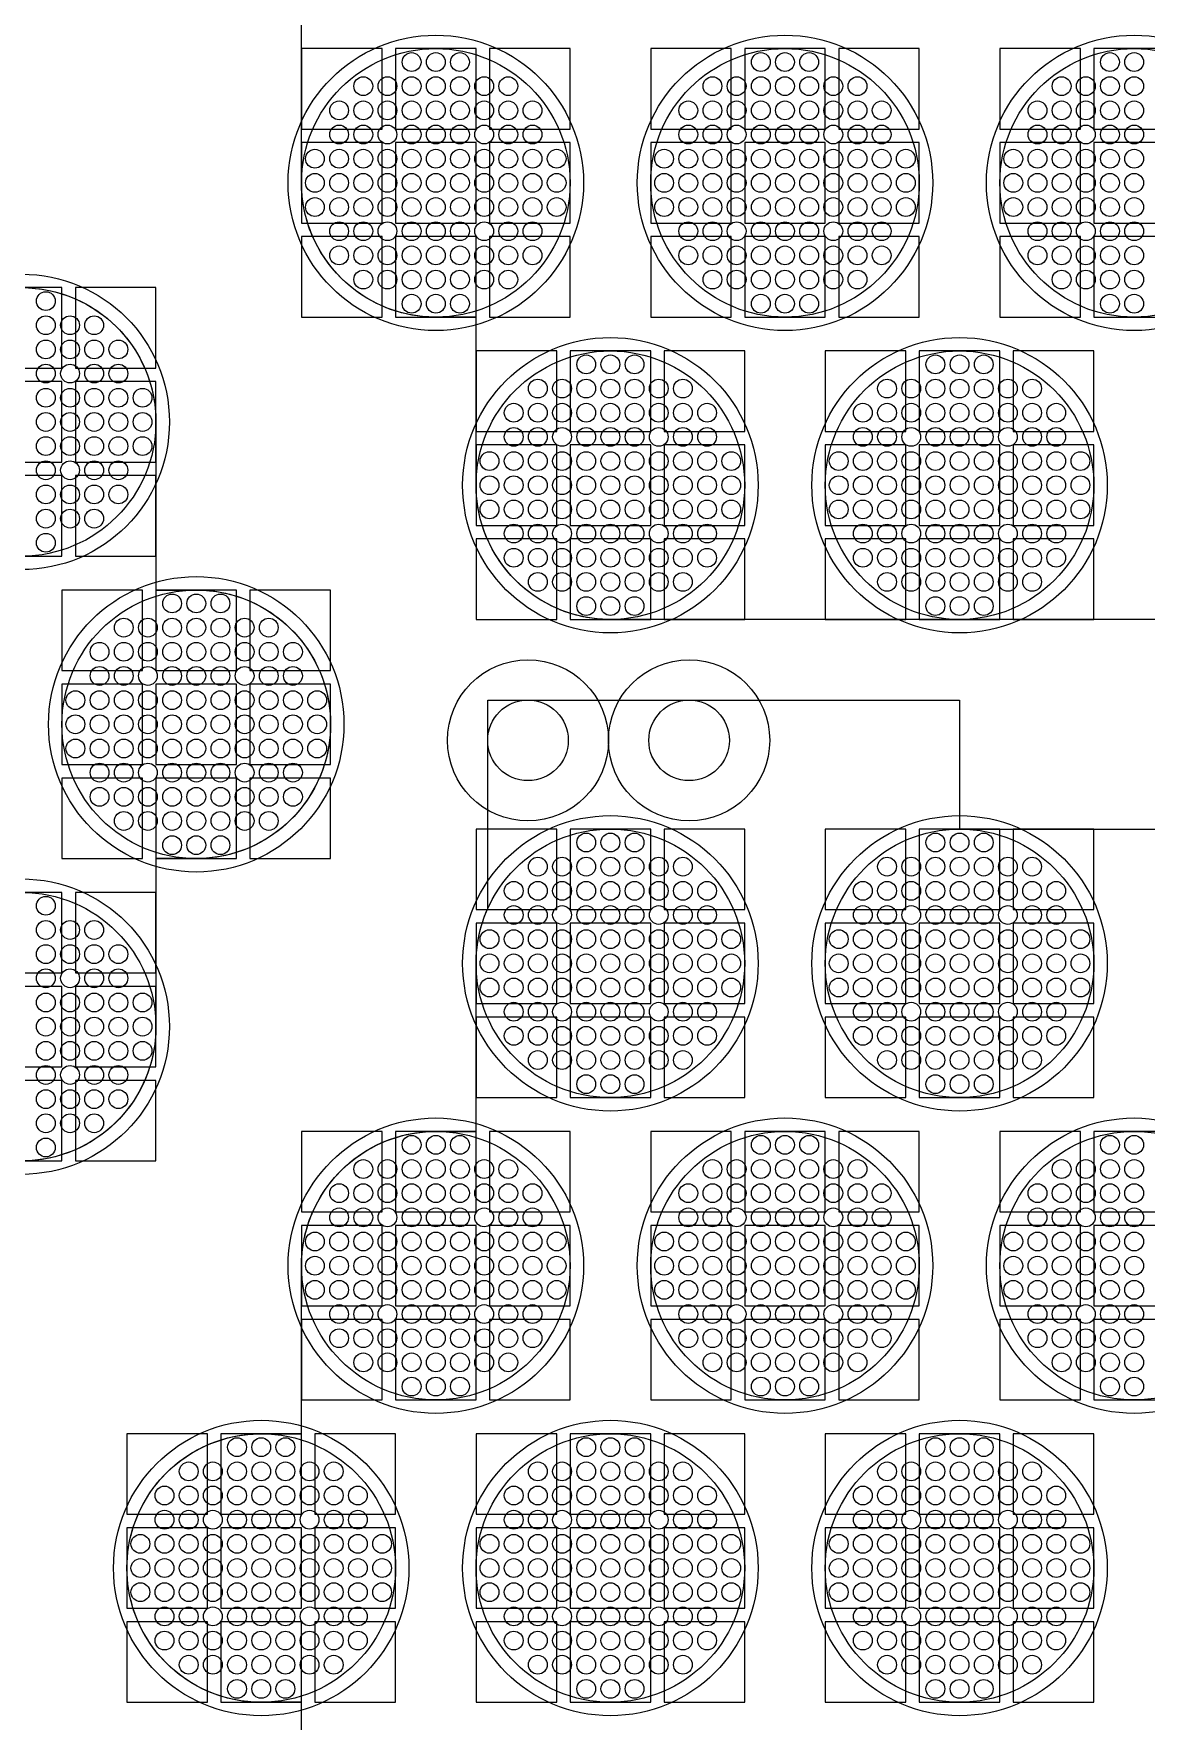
# Model space of a CAD drawing. Extents: x -49 to 54, y -38 to 38.
# Drawn here: x 26.48 to 30.63, y 4.14 to 10.43 of the extents above; entities that cross this region are included whole.
import ezdxf

# ---------------------------------------------------------------- set-up
doc = ezdxf.new("R2010")
doc.units = 0
for name, color, linetype in [('ADHESIVE_VIA_OPENINGS', 30, 'CONTINUOUS'), ('BACK_LAYER', 5, 'CONTINUOUS'), ('COND_LAYER_LOWER_ELECTRODE', 6, 'CONTINUOUS'), ('CONDUCTIVE_LAYER_BACK_LAYER', 2, 'CONTINUOUS'), ('EMITTER', 3, 'CONTINUOUS'), ('LOWER_ELECTRODE', 1, 'CONTINUOUS'), ('SUBSTRATE_VIA', 4, 'CONTINUOUS')]:
    doc.layers.add(name, color=color, linetype=linetype)

msp = doc.modelspace()

# ---------------------------------------------------------------- linework, layer by layer
at = {"layer": 'ADHESIVE_VIA_OPENINGS'}
for centre in [(28.3233, 7.7948), (28.9233, 7.7948)]:
    msp.add_circle(centre, 0.3, dxfattribs=at)
at = {"layer": 'BACK_LAYER'}
for points in [[(27.4802, 10.0707), (27.7802, 10.0707), (27.7802, 10.3707), (27.4802, 10.3707)], [(27.8302, 10.0707), (28.1302, 10.0707), (28.1302, 10.3707), (27.8302, 10.3707)], [(28.1802, 10.0707), (28.4802, 10.0707), (28.4802, 10.3707), (28.1802, 10.3707)], [(28.7802, 10.0707), (29.0802, 10.0707), (29.0802, 10.3707), (28.7802, 10.3707)], [(29.1302, 10.0707), (29.4302, 10.0707), (29.4302, 10.3707), (29.1302, 10.3707)], [(29.4802, 10.0707), (29.7802, 10.0707), (29.7802, 10.3707), (29.4802, 10.3707)], [(30.0802, 10.0707), (30.3802, 10.0707), (30.3802, 10.3707), (30.0802, 10.3707)], [(30.4302, 10.0707), (30.7302, 10.0707), (30.7302, 10.3707), (30.4302, 10.3707)], [(27.4802, 9.7207), (27.7802, 9.7207), (27.7802, 10.0207), (27.4802, 10.0207)], [(27.8302, 9.7207), (28.1302, 9.7207), (28.1302, 10.0207), (27.8302, 10.0207)], [(28.1802, 9.7207), (28.4802, 9.7207), (28.4802, 10.0207), (28.1802, 10.0207)], [(28.7802, 9.7207), (29.0802, 9.7207), (29.0802, 10.0207), (28.7802, 10.0207)], [(29.1302, 9.7207), (29.4302, 9.7207), (29.4302, 10.0207), (29.1302, 10.0207)], [(29.4802, 9.7207), (29.7802, 9.7207), (29.7802, 10.0207), (29.4802, 10.0207)], [(30.0802, 9.7207), (30.3802, 9.7207), (30.3802, 10.0207), (30.0802, 10.0207)], [(30.4302, 9.7207), (30.7302, 9.7207), (30.7302, 10.0207), (30.4302, 10.0207)], [(27.4802, 9.3707), (27.7802, 9.3707), (27.7802, 9.6707), (27.4802, 9.6707)], [(27.8302, 9.3707), (28.1302, 9.3707), (28.1302, 9.6707), (27.8302, 9.6707)], [(28.1802, 9.3707), (28.4802, 9.3707), (28.4802, 9.6707), (28.1802, 9.6707)], [(28.7802, 9.3707), (29.0802, 9.3707), (29.0802, 9.6707), (28.7802, 9.6707)], [(29.1302, 9.3707), (29.4302, 9.3707), (29.4302, 9.6707), (29.1302, 9.6707)], [(29.4802, 9.3707), (29.7802, 9.3707), (29.7802, 9.6707), (29.4802, 9.6707)], [(30.0802, 9.3707), (30.3802, 9.3707), (30.3802, 9.6707), (30.0802, 9.6707)], [(30.4302, 9.3707), (30.7302, 9.3707), (30.7302, 9.6707), (30.4302, 9.6707)], [(26.2884, 9.1805), (26.5884, 9.1805), (26.5884, 9.4805), (26.2884, 9.4805)], [(26.6384, 9.1805), (26.9384, 9.1805), (26.9384, 9.4805), (26.6384, 9.4805)], [(28.1302, 8.9448), (28.4302, 8.9448), (28.4302, 9.2448), (28.1302, 9.2448)], [(28.4802, 8.9448), (28.7802, 8.9448), (28.7802, 9.2448), (28.4802, 9.2448)], [(28.8302, 8.9448), (29.1302, 8.9448), (29.1302, 9.2448), (28.8302, 9.2448)], [(29.4302, 8.9448), (29.7302, 8.9448), (29.7302, 9.2448), (29.4302, 9.2448)], [(29.7802, 8.9448), (30.0802, 8.9448), (30.0802, 9.2448), (29.7802, 9.2448)], [(30.1302, 8.9448), (30.4302, 8.9448), (30.4302, 9.2448), (30.1302, 9.2448)], [(26.2884, 8.8305), (26.5884, 8.8305), (26.5884, 9.1305), (26.2884, 9.1305)], [(26.6384, 8.8305), (26.9384, 8.8305), (26.9384, 9.1305), (26.6384, 9.1305)], [(28.1302, 8.5948), (28.4302, 8.5948), (28.4302, 8.8948), (28.1302, 8.8948)], [(28.4802, 8.5948), (28.7802, 8.5948), (28.7802, 8.8948), (28.4802, 8.8948)], [(28.8302, 8.5948), (29.1302, 8.5948), (29.1302, 8.8948), (28.8302, 8.8948)], [(29.4302, 8.5948), (29.7302, 8.5948), (29.7302, 8.8948), (29.4302, 8.8948)], [(29.7802, 8.5948), (30.0802, 8.5948), (30.0802, 8.8948), (29.7802, 8.8948)], [(30.1302, 8.5948), (30.4302, 8.5948), (30.4302, 8.8948), (30.1302, 8.8948)], [(26.2884, 8.4805), (26.5884, 8.4805), (26.5884, 8.7805), (26.2884, 8.7805)], [(26.6384, 8.4805), (26.9384, 8.4805), (26.9384, 8.7805), (26.6384, 8.7805)], [(28.1302, 8.2448), (28.4302, 8.2448), (28.4302, 8.5448), (28.1302, 8.5448)], [(28.4802, 8.2448), (28.7802, 8.2448), (28.7802, 8.5448), (28.4802, 8.5448)], [(28.8302, 8.2448), (29.1302, 8.2448), (29.1302, 8.5448), (28.8302, 8.5448)], [(29.4302, 8.2448), (29.7302, 8.2448), (29.7302, 8.5448), (29.4302, 8.5448)], [(29.7802, 8.2448), (30.0802, 8.2448), (30.0802, 8.5448), (29.7802, 8.5448)], [(30.1302, 8.2448), (30.4302, 8.2448), (30.4302, 8.5448), (30.1302, 8.5448)], [(26.5884, 8.0546), (26.8884, 8.0546), (26.8884, 8.3546), (26.5884, 8.3546)], [(26.9384, 8.0546), (27.2384, 8.0546), (27.2384, 8.3546), (26.9384, 8.3546)], [(27.2884, 8.0546), (27.5884, 8.0546), (27.5884, 8.3546), (27.2884, 8.3546)], [(26.5884, 7.7046), (26.8884, 7.7046), (26.8884, 8.0046), (26.5884, 8.0046)], [(26.9384, 7.7046), (27.2384, 7.7046), (27.2384, 8.0046), (26.9384, 8.0046)], [(27.2884, 7.7046), (27.5884, 7.7046), (27.5884, 8.0046), (27.2884, 8.0046)], [(26.5884, 7.3546), (26.8884, 7.3546), (26.8884, 7.6546), (26.5884, 7.6546)], [(26.9384, 7.3546), (27.2384, 7.3546), (27.2384, 7.6546), (26.9384, 7.6546)], [(27.2884, 7.3546), (27.5884, 7.3546), (27.5884, 7.6546), (27.2884, 7.6546)], [(28.1302, 7.1645), (28.4302, 7.1645), (28.4302, 7.4645), (28.1302, 7.4645)], [(28.4802, 7.1645), (28.7802, 7.1645), (28.7802, 7.4645), (28.4802, 7.4645)], [(28.8302, 7.1645), (29.1302, 7.1645), (29.1302, 7.4645), (28.8302, 7.4645)], [(29.4302, 7.1645), (29.7302, 7.1645), (29.7302, 7.4645), (29.4302, 7.4645)], [(29.7802, 7.1645), (30.0802, 7.1645), (30.0802, 7.4645), (29.7802, 7.4645)], [(30.1302, 7.1645), (30.4302, 7.1645), (30.4302, 7.4645), (30.1302, 7.4645)], [(26.2884, 6.9288), (26.5884, 6.9288), (26.5884, 7.2288), (26.2884, 7.2288)], [(26.6384, 6.9288), (26.9384, 6.9288), (26.9384, 7.2288), (26.6384, 7.2288)], [(28.1302, 6.8145), (28.4302, 6.8145), (28.4302, 7.1145), (28.1302, 7.1145)], [(28.4802, 6.8145), (28.7802, 6.8145), (28.7802, 7.1145), (28.4802, 7.1145)], [(28.8302, 6.8145), (29.1302, 6.8145), (29.1302, 7.1145), (28.8302, 7.1145)], [(29.4302, 6.8145), (29.7302, 6.8145), (29.7302, 7.1145), (29.4302, 7.1145)], [(29.7802, 6.8145), (30.0802, 6.8145), (30.0802, 7.1145), (29.7802, 7.1145)], [(30.1302, 6.8145), (30.4302, 6.8145), (30.4302, 7.1145), (30.1302, 7.1145)], [(26.2884, 6.5788), (26.5884, 6.5788), (26.5884, 6.8788), (26.2884, 6.8788)], [(26.6384, 6.5788), (26.9384, 6.5788), (26.9384, 6.8788), (26.6384, 6.8788)], [(28.1302, 6.4645), (28.4302, 6.4645), (28.4302, 6.7645), (28.1302, 6.7645)], [(28.4802, 6.4645), (28.7802, 6.4645), (28.7802, 6.7645), (28.4802, 6.7645)], [(28.8302, 6.4645), (29.1302, 6.4645), (29.1302, 6.7645), (28.8302, 6.7645)], [(29.4302, 6.4645), (29.7302, 6.4645), (29.7302, 6.7645), (29.4302, 6.7645)], [(29.7802, 6.4645), (30.0802, 6.4645), (30.0802, 6.7645), (29.7802, 6.7645)], [(30.1302, 6.4645), (30.4302, 6.4645), (30.4302, 6.7645), (30.1302, 6.7645)], [(26.2884, 6.2288), (26.5884, 6.2288), (26.5884, 6.5288), (26.2884, 6.5288)], [(26.6384, 6.2288), (26.9384, 6.2288), (26.9384, 6.5288), (26.6384, 6.5288)], [(27.4802, 6.0386), (27.7802, 6.0386), (27.7802, 6.3386), (27.4802, 6.3386)], [(27.8302, 6.0386), (28.1302, 6.0386), (28.1302, 6.3386), (27.8302, 6.3386)], [(28.1802, 6.0386), (28.4802, 6.0386), (28.4802, 6.3386), (28.1802, 6.3386)], [(28.7802, 6.0386), (29.0802, 6.0386), (29.0802, 6.3386), (28.7802, 6.3386)], [(29.1302, 6.0386), (29.4302, 6.0386), (29.4302, 6.3386), (29.1302, 6.3386)], [(29.4802, 6.0386), (29.7802, 6.0386), (29.7802, 6.3386), (29.4802, 6.3386)], [(30.0802, 6.0386), (30.3802, 6.0386), (30.3802, 6.3386), (30.0802, 6.3386)], [(30.4302, 6.0386), (30.7302, 6.0386), (30.7302, 6.3386), (30.4302, 6.3386)], [(27.4802, 5.6886), (27.7802, 5.6886), (27.7802, 5.9886), (27.4802, 5.9886)], [(27.8302, 5.6886), (28.1302, 5.6886), (28.1302, 5.9886), (27.8302, 5.9886)], [(28.1802, 5.6886), (28.4802, 5.6886), (28.4802, 5.9886), (28.1802, 5.9886)], [(28.7802, 5.6886), (29.0802, 5.6886), (29.0802, 5.9886), (28.7802, 5.9886)], [(29.1302, 5.6886), (29.4302, 5.6886), (29.4302, 5.9886), (29.1302, 5.9886)], [(29.4802, 5.6886), (29.7802, 5.6886), (29.7802, 5.9886), (29.4802, 5.9886)], [(30.0802, 5.6886), (30.3802, 5.6886), (30.3802, 5.9886), (30.0802, 5.9886)], [(30.4302, 5.6886), (30.7302, 5.6886), (30.7302, 5.9886), (30.4302, 5.9886)], [(27.4802, 5.3386), (27.7802, 5.3386), (27.7802, 5.6386), (27.4802, 5.6386)], [(27.8302, 5.3386), (28.1302, 5.3386), (28.1302, 5.6386), (27.8302, 5.6386)], [(28.1802, 5.3386), (28.4802, 5.3386), (28.4802, 5.6386), (28.1802, 5.6386)], [(28.7802, 5.3386), (29.0802, 5.3386), (29.0802, 5.6386), (28.7802, 5.6386)], [(29.1302, 5.3386), (29.4302, 5.3386), (29.4302, 5.6386), (29.1302, 5.6386)], [(29.4802, 5.3386), (29.7802, 5.3386), (29.7802, 5.6386), (29.4802, 5.6386)], [(30.0802, 5.3386), (30.3802, 5.3386), (30.3802, 5.6386), (30.0802, 5.6386)], [(30.4302, 5.3386), (30.7302, 5.3386), (30.7302, 5.6386), (30.4302, 5.6386)], [(26.8302, 4.9128), (27.1302, 4.9128), (27.1302, 5.2128), (26.8302, 5.2128)], [(27.1802, 4.9128), (27.4802, 4.9128), (27.4802, 5.2128), (27.1802, 5.2128)], [(27.5302, 4.9128), (27.8302, 4.9128), (27.8302, 5.2128), (27.5302, 5.2128)], [(28.1302, 4.9128), (28.4302, 4.9128), (28.4302, 5.2128), (28.1302, 5.2128)], [(28.4802, 4.9128), (28.7802, 4.9128), (28.7802, 5.2128), (28.4802, 5.2128)], [(28.8302, 4.9128), (29.1302, 4.9128), (29.1302, 5.2128), (28.8302, 5.2128)], [(29.4302, 4.9128), (29.7302, 4.9128), (29.7302, 5.2128), (29.4302, 5.2128)], [(29.7802, 4.9128), (30.0802, 4.9128), (30.0802, 5.2128), (29.7802, 5.2128)], [(30.1302, 4.9128), (30.4302, 4.9128), (30.4302, 5.2128), (30.1302, 5.2128)], [(26.8302, 4.5628), (27.1302, 4.5628), (27.1302, 4.8628), (26.8302, 4.8628)], [(27.1802, 4.5628), (27.4802, 4.5628), (27.4802, 4.8628), (27.1802, 4.8628)], [(27.5302, 4.5628), (27.8302, 4.5628), (27.8302, 4.8628), (27.5302, 4.8628)], [(28.1302, 4.5628), (28.4302, 4.5628), (28.4302, 4.8628), (28.1302, 4.8628)], [(28.4802, 4.5628), (28.7802, 4.5628), (28.7802, 4.8628), (28.4802, 4.8628)], [(28.8302, 4.5628), (29.1302, 4.5628), (29.1302, 4.8628), (28.8302, 4.8628)], [(29.4302, 4.5628), (29.7302, 4.5628), (29.7302, 4.8628), (29.4302, 4.8628)], [(29.7802, 4.5628), (30.0802, 4.5628), (30.0802, 4.8628), (29.7802, 4.8628)], [(30.1302, 4.5628), (30.4302, 4.5628), (30.4302, 4.8628), (30.1302, 4.8628)], [(26.8302, 4.2128), (27.1302, 4.2128), (27.1302, 4.5128), (26.8302, 4.5128)], [(27.1802, 4.2128), (27.4802, 4.2128), (27.4802, 4.5128), (27.1802, 4.5128)], [(27.5302, 4.2128), (27.8302, 4.2128), (27.8302, 4.5128), (27.5302, 4.5128)], [(28.1302, 4.2128), (28.4302, 4.2128), (28.4302, 4.5128), (28.1302, 4.5128)], [(28.4802, 4.2128), (28.7802, 4.2128), (28.7802, 4.5128), (28.4802, 4.5128)], [(28.8302, 4.2128), (29.1302, 4.2128), (29.1302, 4.5128), (28.8302, 4.5128)], [(29.4302, 4.2128), (29.7302, 4.2128), (29.7302, 4.5128), (29.4302, 4.5128)], [(29.7802, 4.2128), (30.0802, 4.2128), (30.0802, 4.5128), (29.7802, 4.5128)], [(30.1302, 4.2128), (30.4302, 4.2128), (30.4302, 4.5128), (30.1302, 4.5128)]]:
    msp.add_lwpolyline(points, close=True, dxfattribs=at)
at = {"layer": 'COND_LAYER_LOWER_ELECTRODE'}
for centre in [(27.9802, 9.8707), (29.2802, 9.8707), (30.5802, 9.8707), (26.4384, 8.9805), (28.6302, 8.7448), (29.9302, 8.7448), (27.0884, 7.8546), (28.6302, 6.9645), (29.9302, 6.9645), (26.4384, 6.7288), (27.9802, 5.8386), (29.2802, 5.8386), (30.5802, 5.8386), (27.3302, 4.7128), (28.6302, 4.7128), (29.9302, 4.7128)]:
    msp.add_circle(centre, 0.55, dxfattribs=at)
at = {"layer": 'CONDUCTIVE_LAYER_BACK_LAYER'}
for points in [[(31.2402, 8.2449), (28.6203, 8.2449), (28.6004, 8.2457), (28.5806, 8.2473), (28.5609, 8.2497), (28.5412, 8.2528), (28.5217, 8.2568), (28.5024, 8.2614), (28.4833, 8.2669), (28.4644, 8.2731), (28.4458, 8.2801), (28.4275, 8.2878), (28.4094, 8.2962), (28.3918, 8.3054), (28.3745, 8.3152), (28.3576, 8.3257), (28.3412, 8.3369), (28.3252, 8.3487), (28.3097, 8.3611), (28.2947, 8.3742), (28.2802, 8.3878), (28.2663, 8.402), (28.2529, 8.4167), (28.2402, 8.432), (28.2281, 8.4477), (28.2166, 8.464), (28.2057, 8.4806), (28.1956, 8.4977), (28.1861, 8.5152), (28.1773, 8.533), (28.1692, 8.5512), (28.1619, 8.5697), (28.1553, 8.5884), (28.1495, 8.6074), (28.1444, 8.6267), (28.1401, 8.6461), (28.1365, 8.6656), (28.1338, 8.6853), (28.1318, 8.7051), (28.1306, 8.725), (28.1302, 8.7448), (28.1302, 9.3708), (27.9703, 9.3708), (27.9504, 9.3716), (27.9306, 9.3731), (27.9109, 9.3755), (27.8912, 9.3787), (27.8717, 9.3826), (27.8524, 9.3873), (27.8333, 9.3927), (27.8144, 9.399), (27.7958, 9.4059), (27.7775, 9.4136), (27.7594, 9.4221), (27.7418, 9.4312), (27.7245, 9.441), (27.7076, 9.4515), (27.6912, 9.4627), (27.6752, 9.4745), (27.6597, 9.4869), (27.6447, 9.5), (27.6302, 9.5136), (27.6163, 9.5278), (27.6029, 9.5426), (27.5902, 9.5578), (27.5781, 9.5736), (27.5666, 9.5898), (27.5557, 9.6065), (27.5456, 9.6235), (27.5361, 9.641), (27.5273, 9.6589), (27.5192, 9.677), (27.5119, 9.6955), (27.5053, 9.7143), (27.4995, 9.7333), (27.4944, 9.7525), (27.4901, 9.7719), (27.4865, 9.7915), (27.4838, 9.8112), (27.4818, 9.8309), (27.4806, 9.8508), (27.4802, 9.8707), (27.4802, 10.4966)], [(26.4682, 9.4796), (26.488, 9.478), (26.5077, 9.4756), (26.5274, 9.4725), (26.5469, 9.4686), (26.5662, 9.4639), (26.5853, 9.4584), (26.6042, 9.4522), (26.6228, 9.4452), (26.6411, 9.4375), (26.6591, 9.4291), (26.6768, 9.42), (26.6941, 9.4101), (26.711, 9.3996), (26.7274, 9.3885), (26.7434, 9.3767), (26.7589, 9.3642), (26.7739, 9.3512), (26.7884, 9.3375), (26.8023, 9.3233), (26.8156, 9.3086), (26.8284, 9.2933), (26.8405, 9.2776), (26.852, 9.2614), (26.8629, 9.2447), (26.873, 9.2276), (26.8825, 9.2101), (26.8913, 9.1923), (26.8993, 9.1741), (26.9067, 9.1556), (26.9133, 9.1369), (26.9191, 9.1179), (26.9242, 9.0987), (26.9285, 9.0792), (26.9321, 9.0597), (26.9348, 9.04), (26.9368, 9.0202), (26.938, 9.0004), (26.9384, 8.9805), (26.9384, 8.3545), (27.0983, 8.3545), (27.1182, 8.3538), (27.138, 8.3522), (27.1577, 8.3498), (27.1774, 8.3467), (27.1969, 8.3427), (27.2162, 8.338), (27.2353, 8.3326), (27.2542, 8.3264), (27.2728, 8.3194), (27.2911, 8.3117), (27.3091, 8.3033), (27.3268, 8.2941), (27.3441, 8.2843), (27.361, 8.2738), (27.3774, 8.2626), (27.3934, 8.2508), (27.4089, 8.2384), (27.4239, 8.2253), (27.4384, 8.2117), (27.4523, 8.1975), (27.4656, 8.1828), (27.4784, 8.1675), (27.4905, 8.1517), (27.502, 8.1355), (27.5129, 8.1189), (27.523, 8.1018), (27.5325, 8.0843), (27.5413, 8.0665), (27.5493, 8.0483), (27.5567, 8.0298), (27.5633, 8.011), (27.5691, 7.992), (27.5742, 7.9728), (27.5785, 7.9534), (27.5821, 7.9338), (27.5848, 7.9142), (27.5868, 7.8944), (27.588, 7.8745), (27.5884, 7.8546), (27.588, 7.8348), (27.5868, 7.8149), (27.5848, 7.7951), (27.5821, 7.7754), (27.5785, 7.7559), (27.5742, 7.7365), (27.5691, 7.7173), (27.5633, 7.6982), (27.5567, 7.6795), (27.5493, 7.661), (27.5413, 7.6428), (27.5325, 7.625), (27.523, 7.6075), (27.5129, 7.5904), (27.502, 7.5738), (27.4905, 7.5575), (27.4784, 7.5418), (27.4656, 7.5265), (27.4523, 7.5118), (27.4384, 7.4976), (27.4239, 7.484), (27.4089, 7.4709), (27.3934, 7.4585), (27.3774, 7.4467), (27.361, 7.4355), (27.3441, 7.425), (27.3268, 7.4152), (27.3091, 7.406), (27.2911, 7.3976), (27.2728, 7.3899), (27.2542, 7.3829), (27.2353, 7.3767), (27.2162, 7.3713), (27.1969, 7.3666), (27.1774, 7.3626), (27.1577, 7.3595), (27.138, 7.3571), (27.1182, 7.3555), (27.0983, 7.3547), (26.9384, 7.3547), (26.9384, 6.7288), (26.938, 6.7089), (26.9368, 6.6891), (26.9348, 6.6693), (26.9321, 6.6496), (26.9285, 6.63), (26.9242, 6.6106), (26.9191, 6.5914), (26.9133, 6.5724), (26.9067, 6.5537), (26.8993, 6.5352), (26.8913, 6.517), (26.8825, 6.4992), (26.873, 6.4817), (26.8629, 6.4646), (26.852, 6.4479), (26.8405, 6.4317), (26.8284, 6.416), (26.8156, 6.4007), (26.8023, 6.386), (26.7884, 6.3718), (26.7739, 6.3581), (26.7589, 6.3451), (26.7434, 6.3326), (26.7274, 6.3208), (26.711, 6.3097), (26.6941, 6.2992), (26.6768, 6.2893), (26.6591, 6.2802), (26.6411, 6.2718), (26.6228, 6.2641), (26.6042, 6.2571), (26.5853, 6.2509), (26.5662, 6.2454), (26.5469, 6.2407), (26.5274, 6.2368), (26.5077, 6.2336), (26.488, 6.2313), (26.4682, 6.2297)], [(27.4802, 3.587), (27.4802, 4.2129), (27.3203, 4.2129), (27.3004, 4.2137), (27.2806, 4.2153), (27.2609, 4.2176), (27.2412, 4.2208), (27.2217, 4.2247), (27.2024, 4.2294), (27.1833, 4.2349), (27.1644, 4.2411), (27.1458, 4.248), (27.1275, 4.2557), (27.1094, 4.2642), (27.0918, 4.2733), (27.0745, 4.2831), (27.0576, 4.2936), (27.0412, 4.3048), (27.0252, 4.3166), (27.0097, 4.3291), (26.9947, 4.3421), (26.9802, 4.3557), (26.9663, 4.3699), (26.9529, 4.3847), (26.9402, 4.3999), (26.9281, 4.4157), (26.9166, 4.4319), (26.9057, 4.4486), (26.8956, 4.4657), (26.8861, 4.4831), (26.8773, 4.501), (26.8692, 4.5192), (26.8619, 4.5376), (26.8553, 4.5564), (26.8495, 4.5754), (26.8444, 4.5946), (26.8401, 4.614), (26.8365, 4.6336), (26.8338, 4.6533), (26.8318, 4.6731), (26.8306, 4.6929), (26.8302, 4.7128), (26.8306, 4.7327), (26.8318, 4.7525), (26.8338, 4.7723), (26.8365, 4.792), (26.8401, 4.8116), (26.8444, 4.831), (26.8495, 4.8502), (26.8553, 4.8692), (26.8619, 4.8879), (26.8692, 4.9064), (26.8773, 4.9246), (26.8861, 4.9424), (26.8956, 4.9599), (26.9057, 4.977), (26.9166, 4.9937), (26.9281, 5.0099), (26.9402, 5.0256), (26.9529, 5.0409), (26.9663, 5.0556), (26.9802, 5.0698), (26.9947, 5.0835), (27.0097, 5.0965), (27.0252, 5.109), (27.0412, 5.1208), (27.0576, 5.1319), (27.0745, 5.1424), (27.0918, 5.1523), (27.1094, 5.1614), (27.1275, 5.1698), (27.1458, 5.1775), (27.1644, 5.1845), (27.1833, 5.1907), (27.2024, 5.1962), (27.2217, 5.2009), (27.2412, 5.2048), (27.2609, 5.208), (27.2806, 5.2103), (27.3004, 5.2119), (27.3203, 5.2127), (27.4802, 5.2127), (27.4802, 5.8386), (27.4806, 5.8585), (27.4818, 5.8783), (27.4838, 5.8981), (27.4865, 5.9178), (27.4901, 5.9374), (27.4944, 5.9568), (27.4995, 5.976), (27.5053, 5.995), (27.5119, 6.0138), (27.5192, 6.0323), (27.5273, 6.0504), (27.5361, 6.0683), (27.5456, 6.0857), (27.5557, 6.1028), (27.5666, 6.1195), (27.5781, 6.1357), (27.5902, 6.1515), (27.6029, 6.1667), (27.6163, 6.1815), (27.6302, 6.1957), (27.6447, 6.2093), (27.6597, 6.2224), (27.6752, 6.2348), (27.6912, 6.2466), (27.7076, 6.2578), (27.7245, 6.2683), (27.7418, 6.2781), (27.7594, 6.2872), (27.7775, 6.2957), (27.7958, 6.3034), (27.8144, 6.3103), (27.8333, 6.3165), (27.8524, 6.322), (27.8717, 6.3267), (27.8912, 6.3306), (27.9109, 6.3338), (27.9306, 6.3362), (27.9504, 6.3377), (27.9703, 6.3385), (28.1302, 6.3385), (28.1302, 6.9645), (28.1306, 6.9843), (28.1318, 7.0042), (28.1338, 7.024), (28.1365, 7.0437), (28.1401, 7.0632), (28.1444, 7.0826), (28.1495, 7.1018), (28.1553, 7.1209), (28.1619, 7.1396), (28.1692, 7.1581), (28.1733, 7.1672), (28.1733, 7.9448), (29.9302, 7.9448), (29.9302, 7.4644), (31.2402, 7.4644)]]:
    msp.add_lwpolyline(points, dxfattribs=at)
at = {"layer": 'EMITTER'}
for centre in [(27.9802, 9.8707), (29.2802, 9.8707), (30.5802, 9.8707), (26.4384, 8.9805), (28.6302, 8.7448), (29.9302, 8.7448), (27.0884, 7.8546), (28.6302, 6.9645), (29.9302, 6.9645), (26.4384, 6.7288), (27.9802, 5.8386), (29.2802, 5.8386), (30.5802, 5.8386), (27.3302, 4.7128), (28.6302, 4.7128), (29.9302, 4.7128)]:
    msp.add_circle(centre, 0.5, dxfattribs=at)
at = {"layer": 'LOWER_ELECTRODE'}
for centre in [(27.8902, 10.3207), (27.9802, 10.3207), (28.0702, 10.3207), (29.1902, 10.3207), (29.2802, 10.3207), (29.3702, 10.3207), (30.4902, 10.3207), (30.5802, 10.3207), (27.7102, 10.2307), (27.8002, 10.2307), (27.8902, 10.2307), (27.9802, 10.2307), (28.0702, 10.2307), (28.1602, 10.2307), (28.2502, 10.2307), (29.0102, 10.2307), (29.1002, 10.2307), (29.1902, 10.2307), (29.2802, 10.2307), (29.3702, 10.2307), (29.4602, 10.2307), (29.5502, 10.2307), (30.3102, 10.2307), (30.4002, 10.2307), (30.4902, 10.2307), (30.5802, 10.2307), (27.6202, 10.1407), (27.7102, 10.1407), (27.8002, 10.1407), (27.8902, 10.1407), (27.9802, 10.1407), (28.0702, 10.1407), (28.1602, 10.1407), (28.2502, 10.1407), (28.3402, 10.1407), (28.9202, 10.1407), (29.0102, 10.1407), (29.1002, 10.1407), (29.1902, 10.1407), (29.2802, 10.1407), (29.3702, 10.1407), (29.4602, 10.1407), (29.5502, 10.1407), (29.6402, 10.1407), (30.2202, 10.1407), (30.3102, 10.1407), (30.4002, 10.1407), (30.4902, 10.1407), (30.5802, 10.1407), (27.6202, 10.0507), (27.7102, 10.0507), (27.8002, 10.0507), (27.8902, 10.0507), (27.9802, 10.0507), (28.0702, 10.0507), (28.1602, 10.0507), (28.2502, 10.0507), (28.3402, 10.0507), (28.9202, 10.0507), (29.0102, 10.0507), (29.1002, 10.0507), (29.1902, 10.0507), (29.2802, 10.0507), (29.3702, 10.0507), (29.4602, 10.0507), (29.5502, 10.0507), (29.6402, 10.0507), (30.2202, 10.0507), (30.3102, 10.0507), (30.4002, 10.0507), (30.4902, 10.0507), (30.5802, 10.0507), (27.5302, 9.9607), (27.6202, 9.9607), (27.7102, 9.9607), (27.8002, 9.9607), (27.8902, 9.9607), (27.9802, 9.9607), (28.0702, 9.9607), (28.1602, 9.9607), (28.2502, 9.9607), (28.3402, 9.9607), (28.4302, 9.9607), (28.8302, 9.9607), (28.9202, 9.9607), (29.0102, 9.9607), (29.1002, 9.9607), (29.1902, 9.9607), (29.2802, 9.9607), (29.3702, 9.9607), (29.4602, 9.9607), (29.5502, 9.9607), (29.6402, 9.9607), (29.7302, 9.9607), (30.1302, 9.9607), (30.2202, 9.9607), (30.3102, 9.9607), (30.4002, 9.9607), (30.4902, 9.9607), (30.5802, 9.9607), (27.5302, 9.8707), (27.6202, 9.8707), (27.7102, 9.8707), (27.8002, 9.8707), (27.8902, 9.8707), (27.9802, 9.8707), (28.0702, 9.8707), (28.1602, 9.8707), (28.2502, 9.8707), (28.3402, 9.8707), (28.4302, 9.8707), (28.8302, 9.8707), (28.9202, 9.8707), (29.0102, 9.8707), (29.1002, 9.8707), (29.1902, 9.8707), (29.2802, 9.8707), (29.3702, 9.8707), (29.4602, 9.8707), (29.5502, 9.8707), (29.6402, 9.8707), (29.7302, 9.8707), (30.1302, 9.8707), (30.2202, 9.8707), (30.3102, 9.8707), (30.4002, 9.8707), (30.4902, 9.8707), (30.5802, 9.8707), (27.5302, 9.7807), (27.6202, 9.7807), (27.7102, 9.7807), (27.8002, 9.7807), (27.8902, 9.7807), (27.9802, 9.7807), (28.0702, 9.7807), (28.1602, 9.7807), (28.2502, 9.7807), (28.3402, 9.7807), (28.4302, 9.7807), (28.8302, 9.7807), (28.9202, 9.7807), (29.0102, 9.7807), (29.1002, 9.7807), (29.1902, 9.7807), (29.2802, 9.7807), (29.3702, 9.7807), (29.4602, 9.7807), (29.5502, 9.7807), (29.6402, 9.7807), (29.7302, 9.7807), (30.1302, 9.7807), (30.2202, 9.7807), (30.3102, 9.7807), (30.4002, 9.7807), (30.4902, 9.7807), (30.5802, 9.7807), (27.6202, 9.6907), (27.7102, 9.6907), (27.8002, 9.6907), (27.8902, 9.6907), (27.9802, 9.6907), (28.0702, 9.6907), (28.1602, 9.6907), (28.2502, 9.6907), (28.3402, 9.6907), (28.9202, 9.6907), (29.0102, 9.6907), (29.1002, 9.6907), (29.1902, 9.6907), (29.2802, 9.6907), (29.3702, 9.6907), (29.4602, 9.6907), (29.5502, 9.6907), (29.6402, 9.6907), (30.2202, 9.6907), (30.3102, 9.6907), (30.4002, 9.6907), (30.4902, 9.6907), (30.5802, 9.6907), (27.6202, 9.6007), (27.7102, 9.6007), (27.8002, 9.6007), (27.8902, 9.6007), (27.9802, 9.6007), (28.0702, 9.6007), (28.1602, 9.6007), (28.2502, 9.6007), (28.3402, 9.6007), (28.9202, 9.6007), (29.0102, 9.6007), (29.1002, 9.6007), (29.1902, 9.6007), (29.2802, 9.6007), (29.3702, 9.6007), (29.4602, 9.6007), (29.5502, 9.6007), (29.6402, 9.6007), (30.2202, 9.6007), (30.3102, 9.6007), (30.4002, 9.6007), (30.4902, 9.6007), (30.5802, 9.6007), (27.7102, 9.5107), (27.8002, 9.5107), (27.8902, 9.5107), (27.9802, 9.5107), (28.0702, 9.5107), (28.1602, 9.5107), (28.2502, 9.5107), (29.0102, 9.5107), (29.1002, 9.5107), (29.1902, 9.5107), (29.2802, 9.5107), (29.3702, 9.5107), (29.4602, 9.5107), (29.5502, 9.5107), (30.3102, 9.5107), (30.4002, 9.5107), (30.4902, 9.5107), (30.5802, 9.5107), (26.5284, 9.4305), (27.8902, 9.4207), (27.9802, 9.4207), (28.0702, 9.4207), (29.1902, 9.4207), (29.2802, 9.4207), (29.3702, 9.4207), (30.4902, 9.4207), (30.5802, 9.4207), (26.5284, 9.3405), (26.6184, 9.3405), (26.7084, 9.3405), (26.5284, 9.2505), (26.6184, 9.2505), (26.7084, 9.2505), (26.7984, 9.2505), (26.5284, 9.1605), (26.6184, 9.1605), (26.7084, 9.1605), (26.7984, 9.1605), (28.5402, 9.1948), (28.6302, 9.1948), (28.7202, 9.1948), (29.8402, 9.1948), (29.9302, 9.1948), (30.0202, 9.1948), (28.3602, 9.1048), (28.4502, 9.1048), (28.5402, 9.1048), (28.6302, 9.1048), (28.7202, 9.1048), (28.8102, 9.1048), (28.9002, 9.1048), (29.6602, 9.1048), (29.7502, 9.1048), (29.8402, 9.1048), (29.9302, 9.1048), (30.0202, 9.1048), (30.1102, 9.1048), (30.2002, 9.1048), (26.5284, 9.0705), (26.6184, 9.0705), (26.7084, 9.0705), (26.7984, 9.0705), (26.8884, 9.0705), (28.2702, 9.0148), (28.3602, 9.0148), (28.4502, 9.0148), (28.5402, 9.0148), (28.6302, 9.0148), (28.7202, 9.0148), (28.8102, 9.0148), (28.9002, 9.0148), (28.9902, 9.0148), (29.5702, 9.0148), (29.6602, 9.0148), (29.7502, 9.0148), (29.8402, 9.0148), (29.9302, 9.0148), (30.0202, 9.0148), (30.1102, 9.0148), (30.2002, 9.0148), (30.2902, 9.0148), (26.5284, 8.9805), (26.6184, 8.9805), (26.7084, 8.9805), (26.7984, 8.9805), (26.8884, 8.9805), (26.5284, 8.8905), (26.6184, 8.8905), (26.7084, 8.8905), (26.7984, 8.8905), (26.8884, 8.8905), (28.2702, 8.9248), (28.3602, 8.9248), (28.4502, 8.9248), (28.5402, 8.9248), (28.6302, 8.9248), (28.7202, 8.9248), (28.8102, 8.9248), (28.9002, 8.9248), (28.9902, 8.9248), (29.5702, 8.9248), (29.6602, 8.9248), (29.7502, 8.9248), (29.8402, 8.9248), (29.9302, 8.9248), (30.0202, 8.9248), (30.1102, 8.9248), (30.2002, 8.9248), (30.2902, 8.9248), (28.1802, 8.8348), (28.2702, 8.8348), (28.3602, 8.8348), (28.4502, 8.8348), (28.5402, 8.8348), (28.6302, 8.8348), (28.7202, 8.8348), (28.8102, 8.8348), (28.9002, 8.8348), (28.9902, 8.8348), (29.0802, 8.8348), (29.4802, 8.8348), (29.5702, 8.8348), (29.6602, 8.8348), (29.7502, 8.8348), (29.8402, 8.8348), (29.9302, 8.8348), (30.0202, 8.8348), (30.1102, 8.8348), (30.2002, 8.8348), (30.2902, 8.8348), (30.3802, 8.8348), (26.5284, 8.8005), (26.6184, 8.8005), (26.7084, 8.8005), (26.7984, 8.8005), (26.5284, 8.7105), (26.6184, 8.7105), (26.7084, 8.7105), (26.7984, 8.7105), (28.1802, 8.7448), (28.2702, 8.7448), (28.3602, 8.7448), (28.4502, 8.7448), (28.5402, 8.7448), (28.6302, 8.7448), (28.7202, 8.7448), (28.8102, 8.7448), (28.9002, 8.7448), (28.9902, 8.7448), (29.0802, 8.7448), (29.4802, 8.7448), (29.5702, 8.7448), (29.6602, 8.7448), (29.7502, 8.7448), (29.8402, 8.7448), (29.9302, 8.7448), (30.0202, 8.7448), (30.1102, 8.7448), (30.2002, 8.7448), (30.2902, 8.7448), (30.3802, 8.7448), (28.1802, 8.6548), (28.2702, 8.6548), (28.3602, 8.6548), (28.4502, 8.6548), (28.5402, 8.6548), (28.6302, 8.6548), (28.7202, 8.6548), (28.8102, 8.6548), (28.9002, 8.6548), (28.9902, 8.6548), (29.0802, 8.6548), (29.4802, 8.6548), (29.5702, 8.6548), (29.6602, 8.6548), (29.7502, 8.6548), (29.8402, 8.6548), (29.9302, 8.6548), (30.0202, 8.6548), (30.1102, 8.6548), (30.2002, 8.6548), (30.2902, 8.6548), (30.3802, 8.6548), (26.5284, 8.6205), (26.6184, 8.6205), (26.7084, 8.6205), (26.5284, 8.5305), (28.2702, 8.5648), (28.3602, 8.5648), (28.4502, 8.5648), (28.5402, 8.5648), (28.6302, 8.5648), (28.7202, 8.5648), (28.8102, 8.5648), (28.9002, 8.5648), (28.9902, 8.5648), (29.5702, 8.5648), (29.6602, 8.5648), (29.7502, 8.5648), (29.8402, 8.5648), (29.9302, 8.5648), (30.0202, 8.5648), (30.1102, 8.5648), (30.2002, 8.5648), (30.2902, 8.5648), (28.2702, 8.4748), (28.3602, 8.4748), (28.4502, 8.4748), (28.5402, 8.4748), (28.6302, 8.4748), (28.7202, 8.4748), (28.8102, 8.4748), (28.9002, 8.4748), (28.9902, 8.4748), (29.5702, 8.4748), (29.6602, 8.4748), (29.7502, 8.4748), (29.8402, 8.4748), (29.9302, 8.4748), (30.0202, 8.4748), (30.1102, 8.4748), (30.2002, 8.4748), (30.2902, 8.4748), (28.3602, 8.3848), (28.4502, 8.3848), (28.5402, 8.3848), (28.6302, 8.3848), (28.7202, 8.3848), (28.8102, 8.3848), (28.9002, 8.3848), (29.6602, 8.3848), (29.7502, 8.3848), (29.8402, 8.3848), (29.9302, 8.3848), (30.0202, 8.3848), (30.1102, 8.3848), (30.2002, 8.3848), (26.9984, 8.3046), (27.0884, 8.3046), (27.1784, 8.3046), (28.5402, 8.2948), (28.6302, 8.2948), (28.7202, 8.2948), (29.8402, 8.2948), (29.9302, 8.2948), (30.0202, 8.2948), (26.8184, 8.2146), (26.9084, 8.2146), (26.9984, 8.2146), (27.0884, 8.2146), (27.1784, 8.2146), (27.2684, 8.2146), (27.3584, 8.2146), (26.7284, 8.1246), (26.8184, 8.1246), (26.9084, 8.1246), (26.9984, 8.1246), (27.0884, 8.1246), (27.1784, 8.1246), (27.2684, 8.1246), (27.3584, 8.1246), (27.4484, 8.1246), (26.7284, 8.0346), (26.8184, 8.0346), (26.9084, 8.0346), (26.9984, 8.0346), (27.0884, 8.0346), (27.1784, 8.0346), (27.2684, 8.0346), (27.3584, 8.0346), (27.4484, 8.0346), (26.6384, 7.9446), (26.7284, 7.9446), (26.8184, 7.9446), (26.9084, 7.9446), (26.9984, 7.9446), (27.0884, 7.9446), (27.1784, 7.9446), (27.2684, 7.9446), (27.3584, 7.9446), (27.4484, 7.9446), (27.5384, 7.9446), (26.6384, 7.8546), (26.7284, 7.8546), (26.8184, 7.8546), (26.9084, 7.8546), (26.9984, 7.8546), (27.0884, 7.8546), (27.1784, 7.8546), (27.2684, 7.8546), (27.3584, 7.8546), (27.4484, 7.8546), (27.5384, 7.8546), (26.6384, 7.7646), (26.7284, 7.7646), (26.8184, 7.7646), (26.9084, 7.7646), (26.9984, 7.7646), (27.0884, 7.7646), (27.1784, 7.7646), (27.2684, 7.7646), (27.3584, 7.7646), (27.4484, 7.7646), (27.5384, 7.7646), (26.7284, 7.6746), (26.8184, 7.6746), (26.9084, 7.6746), (26.9984, 7.6746), (27.0884, 7.6746), (27.1784, 7.6746), (27.2684, 7.6746), (27.3584, 7.6746), (27.4484, 7.6746), (26.7284, 7.5846), (26.8184, 7.5846), (26.9084, 7.5846), (26.9984, 7.5846), (27.0884, 7.5846), (27.1784, 7.5846), (27.2684, 7.5846), (27.3584, 7.5846), (27.4484, 7.5846), (26.8184, 7.4946), (26.9084, 7.4946), (26.9984, 7.4946), (27.0884, 7.4946), (27.1784, 7.4946), (27.2684, 7.4946), (27.3584, 7.4946), (26.9984, 7.4046), (27.0884, 7.4046), (27.1784, 7.4046), (28.5402, 7.4145), (28.6302, 7.4145), (28.7202, 7.4145), (29.8402, 7.4145), (29.9302, 7.4145), (30.0202, 7.4145), (28.3602, 7.3245), (28.4502, 7.3245), (28.5402, 7.3245), (28.6302, 7.3245), (28.7202, 7.3245), (28.8102, 7.3245), (28.9002, 7.3245), (29.6602, 7.3245), (29.7502, 7.3245), (29.8402, 7.3245), (29.9302, 7.3245), (30.0202, 7.3245), (30.1102, 7.3245), (30.2002, 7.3245), (28.2702, 7.2345), (28.3602, 7.2345), (28.4502, 7.2345), (28.5402, 7.2345), (28.6302, 7.2345), (28.7202, 7.2345), (28.8102, 7.2345), (28.9002, 7.2345), (28.9902, 7.2345), (29.5702, 7.2345), (29.6602, 7.2345), (29.7502, 7.2345), (29.8402, 7.2345), (29.9302, 7.2345), (30.0202, 7.2345), (30.1102, 7.2345), (30.2002, 7.2345), (30.2902, 7.2345), (26.5284, 7.1788), (28.2702, 7.1445), (28.3602, 7.1445), (28.4502, 7.1445), (28.5402, 7.1445), (28.6302, 7.1445), (28.7202, 7.1445), (28.8102, 7.1445), (28.9002, 7.1445), (28.9902, 7.1445), (29.5702, 7.1445), (29.6602, 7.1445), (29.7502, 7.1445), (29.8402, 7.1445), (29.9302, 7.1445), (30.0202, 7.1445), (30.1102, 7.1445), (30.2002, 7.1445), (30.2902, 7.1445), (26.5284, 7.0888), (26.6184, 7.0888), (26.7084, 7.0888), (28.1802, 7.0545), (28.2702, 7.0545), (28.3602, 7.0545), (28.4502, 7.0545), (28.5402, 7.0545), (28.6302, 7.0545), (28.7202, 7.0545), (28.8102, 7.0545), (28.9002, 7.0545), (28.9902, 7.0545), (29.0802, 7.0545), (29.4802, 7.0545), (29.5702, 7.0545), (29.6602, 7.0545), (29.7502, 7.0545), (29.8402, 7.0545), (29.9302, 7.0545), (30.0202, 7.0545), (30.1102, 7.0545), (30.2002, 7.0545), (30.2902, 7.0545), (30.3802, 7.0545), (26.5284, 6.9988), (26.6184, 6.9988), (26.7084, 6.9988), (26.7984, 6.9988), (28.1802, 6.9645), (28.2702, 6.9645), (28.3602, 6.9645), (28.4502, 6.9645), (28.5402, 6.9645), (28.6302, 6.9645), (28.7202, 6.9645), (28.8102, 6.9645), (28.9002, 6.9645), (28.9902, 6.9645), (29.0802, 6.9645), (29.4802, 6.9645), (29.5702, 6.9645), (29.6602, 6.9645), (29.7502, 6.9645), (29.8402, 6.9645), (29.9302, 6.9645), (30.0202, 6.9645), (30.1102, 6.9645), (30.2002, 6.9645), (30.2902, 6.9645), (30.3802, 6.9645), (26.5284, 6.9088), (26.6184, 6.9088), (26.7084, 6.9088), (26.7984, 6.9088), (26.5284, 6.8188), (26.6184, 6.8188), (26.7084, 6.8188), (26.7984, 6.8188), (26.8884, 6.8188), (28.1802, 6.8745), (28.2702, 6.8745), (28.3602, 6.8745), (28.4502, 6.8745), (28.5402, 6.8745), (28.6302, 6.8745), (28.7202, 6.8745), (28.8102, 6.8745), (28.9002, 6.8745), (28.9902, 6.8745), (29.0802, 6.8745), (29.4802, 6.8745), (29.5702, 6.8745), (29.6602, 6.8745), (29.7502, 6.8745), (29.8402, 6.8745), (29.9302, 6.8745), (30.0202, 6.8745), (30.1102, 6.8745), (30.2002, 6.8745), (30.2902, 6.8745), (30.3802, 6.8745), (28.2702, 6.7845), (28.3602, 6.7845), (28.4502, 6.7845), (28.5402, 6.7845), (28.6302, 6.7845), (28.7202, 6.7845), (28.8102, 6.7845), (28.9002, 6.7845), (28.9902, 6.7845), (29.5702, 6.7845), (29.6602, 6.7845), (29.7502, 6.7845), (29.8402, 6.7845), (29.9302, 6.7845), (30.0202, 6.7845), (30.1102, 6.7845), (30.2002, 6.7845), (30.2902, 6.7845), (26.5284, 6.7288), (26.6184, 6.7288), (26.7084, 6.7288), (26.7984, 6.7288), (26.8884, 6.7288), (28.2702, 6.6945), (28.3602, 6.6945), (28.4502, 6.6945), (28.5402, 6.6945), (28.6302, 6.6945), (28.7202, 6.6945), (28.8102, 6.6945), (28.9002, 6.6945), (28.9902, 6.6945), (29.5702, 6.6945), (29.6602, 6.6945), (29.7502, 6.6945), (29.8402, 6.6945), (29.9302, 6.6945), (30.0202, 6.6945), (30.1102, 6.6945), (30.2002, 6.6945), (30.2902, 6.6945), (26.5284, 6.6388), (26.6184, 6.6388), (26.7084, 6.6388), (26.7984, 6.6388), (26.8884, 6.6388), (28.3602, 6.6045), (28.4502, 6.6045), (28.5402, 6.6045), (28.6302, 6.6045), (28.7202, 6.6045), (28.8102, 6.6045), (28.9002, 6.6045), (29.6602, 6.6045), (29.7502, 6.6045), (29.8402, 6.6045), (29.9302, 6.6045), (30.0202, 6.6045), (30.1102, 6.6045), (30.2002, 6.6045), (26.5284, 6.5488), (26.6184, 6.5488), (26.7084, 6.5488), (26.7984, 6.5488), (28.5402, 6.5145), (28.6302, 6.5145), (28.7202, 6.5145), (29.8402, 6.5145), (29.9302, 6.5145), (30.0202, 6.5145), (26.5284, 6.4588), (26.6184, 6.4588), (26.7084, 6.4588), (26.7984, 6.4588), (26.5284, 6.3688), (26.6184, 6.3688), (26.7084, 6.3688), (26.5284, 6.2788), (27.8902, 6.2886), (27.9802, 6.2886), (28.0702, 6.2886), (29.1902, 6.2886), (29.2802, 6.2886), (29.3702, 6.2886), (30.4902, 6.2886), (30.5802, 6.2886), (27.7102, 6.1986), (27.8002, 6.1986), (27.8902, 6.1986), (27.9802, 6.1986), (28.0702, 6.1986), (28.1602, 6.1986), (28.2502, 6.1986), (29.0102, 6.1986), (29.1002, 6.1986), (29.1902, 6.1986), (29.2802, 6.1986), (29.3702, 6.1986), (29.4602, 6.1986), (29.5502, 6.1986), (30.3102, 6.1986), (30.4002, 6.1986), (30.4902, 6.1986), (30.5802, 6.1986), (27.6202, 6.1086), (27.7102, 6.1086), (27.8002, 6.1086), (27.8902, 6.1086), (27.9802, 6.1086), (28.0702, 6.1086), (28.1602, 6.1086), (28.2502, 6.1086), (28.3402, 6.1086), (28.9202, 6.1086), (29.0102, 6.1086), (29.1002, 6.1086), (29.1902, 6.1086), (29.2802, 6.1086), (29.3702, 6.1086), (29.4602, 6.1086), (29.5502, 6.1086), (29.6402, 6.1086), (30.2202, 6.1086), (30.3102, 6.1086), (30.4002, 6.1086), (30.4902, 6.1086), (30.5802, 6.1086), (27.6202, 6.0186), (27.7102, 6.0186), (27.8002, 6.0186), (27.8902, 6.0186), (27.9802, 6.0186), (28.0702, 6.0186), (28.1602, 6.0186), (28.2502, 6.0186), (28.3402, 6.0186), (28.9202, 6.0186), (29.0102, 6.0186), (29.1002, 6.0186), (29.1902, 6.0186), (29.2802, 6.0186), (29.3702, 6.0186), (29.4602, 6.0186), (29.5502, 6.0186), (29.6402, 6.0186), (30.2202, 6.0186), (30.3102, 6.0186), (30.4002, 6.0186), (30.4902, 6.0186), (30.5802, 6.0186), (27.5302, 5.9286), (27.6202, 5.9286), (27.7102, 5.9286), (27.8002, 5.9286), (27.8902, 5.9286), (27.9802, 5.9286), (28.0702, 5.9286), (28.1602, 5.9286), (28.2502, 5.9286), (28.3402, 5.9286), (28.4302, 5.9286), (28.8302, 5.9286), (28.9202, 5.9286), (29.0102, 5.9286), (29.1002, 5.9286), (29.1902, 5.9286), (29.2802, 5.9286), (29.3702, 5.9286), (29.4602, 5.9286), (29.5502, 5.9286), (29.6402, 5.9286), (29.7302, 5.9286), (30.1302, 5.9286), (30.2202, 5.9286), (30.3102, 5.9286), (30.4002, 5.9286), (30.4902, 5.9286), (30.5802, 5.9286), (27.5302, 5.8386), (27.6202, 5.8386), (27.7102, 5.8386), (27.8002, 5.8386), (27.8902, 5.8386), (27.9802, 5.8386), (28.0702, 5.8386), (28.1602, 5.8386), (28.2502, 5.8386), (28.3402, 5.8386), (28.4302, 5.8386), (28.8302, 5.8386), (28.9202, 5.8386), (29.0102, 5.8386), (29.1002, 5.8386), (29.1902, 5.8386), (29.2802, 5.8386), (29.3702, 5.8386), (29.4602, 5.8386), (29.5502, 5.8386), (29.6402, 5.8386), (29.7302, 5.8386), (30.1302, 5.8386), (30.2202, 5.8386), (30.3102, 5.8386), (30.4002, 5.8386), (30.4902, 5.8386), (30.5802, 5.8386), (27.5302, 5.7486), (27.6202, 5.7486), (27.7102, 5.7486), (27.8002, 5.7486), (27.8902, 5.7486), (27.9802, 5.7486), (28.0702, 5.7486), (28.1602, 5.7486), (28.2502, 5.7486), (28.3402, 5.7486), (28.4302, 5.7486), (28.8302, 5.7486), (28.9202, 5.7486), (29.0102, 5.7486), (29.1002, 5.7486), (29.1902, 5.7486), (29.2802, 5.7486), (29.3702, 5.7486), (29.4602, 5.7486), (29.5502, 5.7486), (29.6402, 5.7486), (29.7302, 5.7486), (30.1302, 5.7486), (30.2202, 5.7486), (30.3102, 5.7486), (30.4002, 5.7486), (30.4902, 5.7486), (30.5802, 5.7486), (27.6202, 5.6586), (27.7102, 5.6586), (27.8002, 5.6586), (27.8902, 5.6586), (27.9802, 5.6586), (28.0702, 5.6586), (28.1602, 5.6586), (28.2502, 5.6586), (28.3402, 5.6586), (28.9202, 5.6586), (29.0102, 5.6586), (29.1002, 5.6586), (29.1902, 5.6586), (29.2802, 5.6586), (29.3702, 5.6586), (29.4602, 5.6586), (29.5502, 5.6586), (29.6402, 5.6586), (30.2202, 5.6586), (30.3102, 5.6586), (30.4002, 5.6586), (30.4902, 5.6586), (30.5802, 5.6586), (27.6202, 5.5686), (27.7102, 5.5686), (27.8002, 5.5686), (27.8902, 5.5686), (27.9802, 5.5686), (28.0702, 5.5686), (28.1602, 5.5686), (28.2502, 5.5686), (28.3402, 5.5686), (28.9202, 5.5686), (29.0102, 5.5686), (29.1002, 5.5686), (29.1902, 5.5686), (29.2802, 5.5686), (29.3702, 5.5686), (29.4602, 5.5686), (29.5502, 5.5686), (29.6402, 5.5686), (30.2202, 5.5686), (30.3102, 5.5686), (30.4002, 5.5686), (30.4902, 5.5686), (30.5802, 5.5686), (27.7102, 5.4786), (27.8002, 5.4786), (27.8902, 5.4786), (27.9802, 5.4786), (28.0702, 5.4786), (28.1602, 5.4786), (28.2502, 5.4786), (29.0102, 5.4786), (29.1002, 5.4786), (29.1902, 5.4786), (29.2802, 5.4786), (29.3702, 5.4786), (29.4602, 5.4786), (29.5502, 5.4786), (30.3102, 5.4786), (30.4002, 5.4786), (30.4902, 5.4786), (30.5802, 5.4786), (27.8902, 5.3886), (27.9802, 5.3886), (28.0702, 5.3886), (29.1902, 5.3886), (29.2802, 5.3886), (29.3702, 5.3886), (30.4902, 5.3886), (30.5802, 5.3886), (27.2402, 5.1628), (27.3302, 5.1628), (27.4202, 5.1628), (28.5402, 5.1628), (28.6302, 5.1628), (28.7202, 5.1628), (29.8402, 5.1628), (29.9302, 5.1628), (30.0202, 5.1628), (27.0602, 5.0728), (27.1502, 5.0728), (27.2402, 5.0728), (27.3302, 5.0728), (27.4202, 5.0728), (27.5102, 5.0728), (27.6002, 5.0728), (28.3602, 5.0728), (28.4502, 5.0728), (28.5402, 5.0728), (28.6302, 5.0728), (28.7202, 5.0728), (28.8102, 5.0728), (28.9002, 5.0728), (29.6602, 5.0728), (29.7502, 5.0728), (29.8402, 5.0728), (29.9302, 5.0728), (30.0202, 5.0728), (30.1102, 5.0728), (30.2002, 5.0728), (26.9702, 4.9828), (27.0602, 4.9828), (27.1502, 4.9828), (27.2402, 4.9828), (27.3302, 4.9828), (27.4202, 4.9828), (27.5102, 4.9828), (27.6002, 4.9828), (27.6902, 4.9828), (28.2702, 4.9828), (28.3602, 4.9828), (28.4502, 4.9828), (28.5402, 4.9828), (28.6302, 4.9828), (28.7202, 4.9828), (28.8102, 4.9828), (28.9002, 4.9828), (28.9902, 4.9828), (29.5702, 4.9828), (29.6602, 4.9828), (29.7502, 4.9828), (29.8402, 4.9828), (29.9302, 4.9828), (30.0202, 4.9828), (30.1102, 4.9828), (30.2002, 4.9828), (30.2902, 4.9828), (26.9702, 4.8928), (27.0602, 4.8928), (27.1502, 4.8928), (27.2402, 4.8928), (27.3302, 4.8928), (27.4202, 4.8928), (27.5102, 4.8928), (27.6002, 4.8928), (27.6902, 4.8928), (28.2702, 4.8928), (28.3602, 4.8928), (28.4502, 4.8928), (28.5402, 4.8928), (28.6302, 4.8928), (28.7202, 4.8928), (28.8102, 4.8928), (28.9002, 4.8928), (28.9902, 4.8928), (29.5702, 4.8928), (29.6602, 4.8928), (29.7502, 4.8928), (29.8402, 4.8928), (29.9302, 4.8928), (30.0202, 4.8928), (30.1102, 4.8928), (30.2002, 4.8928), (30.2902, 4.8928), (26.8802, 4.8028), (26.9702, 4.8028), (27.0602, 4.8028), (27.1502, 4.8028), (27.2402, 4.8028), (27.3302, 4.8028), (27.4202, 4.8028), (27.5102, 4.8028), (27.6002, 4.8028), (27.6902, 4.8028), (27.7802, 4.8028), (28.1802, 4.8028), (28.2702, 4.8028), (28.3602, 4.8028), (28.4502, 4.8028), (28.5402, 4.8028), (28.6302, 4.8028), (28.7202, 4.8028), (28.8102, 4.8028), (28.9002, 4.8028), (28.9902, 4.8028), (29.0802, 4.8028), (29.4802, 4.8028), (29.5702, 4.8028), (29.6602, 4.8028), (29.7502, 4.8028), (29.8402, 4.8028), (29.9302, 4.8028), (30.0202, 4.8028), (30.1102, 4.8028), (30.2002, 4.8028), (30.2902, 4.8028), (30.3802, 4.8028), (26.8802, 4.7128), (26.9702, 4.7128), (27.0602, 4.7128), (27.1502, 4.7128), (27.2402, 4.7128), (27.3302, 4.7128), (27.4202, 4.7128), (27.5102, 4.7128), (27.6002, 4.7128), (27.6902, 4.7128), (27.7802, 4.7128), (28.1802, 4.7128), (28.2702, 4.7128), (28.3602, 4.7128), (28.4502, 4.7128), (28.5402, 4.7128), (28.6302, 4.7128), (28.7202, 4.7128), (28.8102, 4.7128), (28.9002, 4.7128), (28.9902, 4.7128), (29.0802, 4.7128), (29.4802, 4.7128), (29.5702, 4.7128), (29.6602, 4.7128), (29.7502, 4.7128), (29.8402, 4.7128), (29.9302, 4.7128), (30.0202, 4.7128), (30.1102, 4.7128), (30.2002, 4.7128), (30.2902, 4.7128), (30.3802, 4.7128), (26.8802, 4.6228), (26.9702, 4.6228), (27.0602, 4.6228), (27.1502, 4.6228), (27.2402, 4.6228), (27.3302, 4.6228), (27.4202, 4.6228), (27.5102, 4.6228), (27.6002, 4.6228), (27.6902, 4.6228), (27.7802, 4.6228), (28.1802, 4.6228), (28.2702, 4.6228), (28.3602, 4.6228), (28.4502, 4.6228), (28.5402, 4.6228), (28.6302, 4.6228), (28.7202, 4.6228), (28.8102, 4.6228), (28.9002, 4.6228), (28.9902, 4.6228), (29.0802, 4.6228), (29.4802, 4.6228), (29.5702, 4.6228), (29.6602, 4.6228), (29.7502, 4.6228), (29.8402, 4.6228), (29.9302, 4.6228), (30.0202, 4.6228), (30.1102, 4.6228), (30.2002, 4.6228), (30.2902, 4.6228), (30.3802, 4.6228), (26.9702, 4.5328), (27.0602, 4.5328), (27.1502, 4.5328), (27.2402, 4.5328), (27.3302, 4.5328), (27.4202, 4.5328), (27.5102, 4.5328), (27.6002, 4.5328), (27.6902, 4.5328), (28.2702, 4.5328), (28.3602, 4.5328), (28.4502, 4.5328), (28.5402, 4.5328), (28.6302, 4.5328), (28.7202, 4.5328), (28.8102, 4.5328), (28.9002, 4.5328), (28.9902, 4.5328), (29.5702, 4.5328), (29.6602, 4.5328), (29.7502, 4.5328), (29.8402, 4.5328), (29.9302, 4.5328), (30.0202, 4.5328), (30.1102, 4.5328), (30.2002, 4.5328), (30.2902, 4.5328), (26.9702, 4.4428), (27.0602, 4.4428), (27.1502, 4.4428), (27.2402, 4.4428), (27.3302, 4.4428), (27.4202, 4.4428), (27.5102, 4.4428), (27.6002, 4.4428), (27.6902, 4.4428), (28.2702, 4.4428), (28.3602, 4.4428), (28.4502, 4.4428), (28.5402, 4.4428), (28.6302, 4.4428), (28.7202, 4.4428), (28.8102, 4.4428), (28.9002, 4.4428), (28.9902, 4.4428), (29.5702, 4.4428), (29.6602, 4.4428), (29.7502, 4.4428), (29.8402, 4.4428), (29.9302, 4.4428), (30.0202, 4.4428), (30.1102, 4.4428), (30.2002, 4.4428), (30.2902, 4.4428), (27.0602, 4.3528), (27.1502, 4.3528), (27.2402, 4.3528), (27.3302, 4.3528), (27.4202, 4.3528), (27.5102, 4.3528), (27.6002, 4.3528), (28.3602, 4.3528), (28.4502, 4.3528), (28.5402, 4.3528), (28.6302, 4.3528), (28.7202, 4.3528), (28.8102, 4.3528), (28.9002, 4.3528), (29.6602, 4.3528), (29.7502, 4.3528), (29.8402, 4.3528), (29.9302, 4.3528), (30.0202, 4.3528), (30.1102, 4.3528), (30.2002, 4.3528), (27.2402, 4.2628), (27.3302, 4.2628), (27.4202, 4.2628), (28.5402, 4.2628), (28.6302, 4.2628), (28.7202, 4.2628), (29.8402, 4.2628), (29.9302, 4.2628), (30.0202, 4.2628)]:
    msp.add_circle(centre, 0.035, dxfattribs=at)
at = {"layer": 'SUBSTRATE_VIA'}
for centre in [(28.3233, 7.7948), (28.9233, 7.7948)]:
    msp.add_circle(centre, 0.15, dxfattribs=at)

doc.saveas('drawing.dxf')
